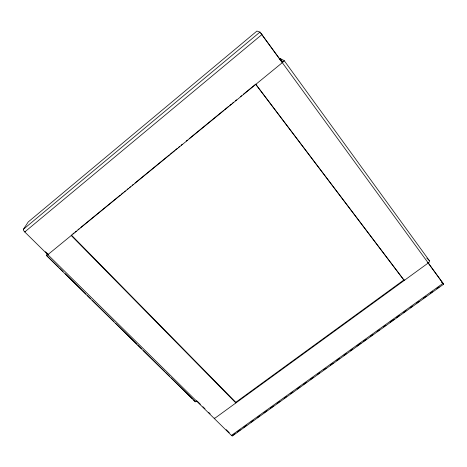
<?xml version="1.0" encoding="UTF-8"?>
<svg xmlns="http://www.w3.org/2000/svg" width="467" height="467" viewBox="0 0 467 467"><rect width="100%" height="100%" fill="white"/><g stroke="black" fill="none" stroke-linecap="round" stroke-linejoin="round"><path stroke-width="0.7" d="M232.513 435.874L443.65 284.187L260.131 32.188L256.943 31.056L28.236 221.942L23.432 229.262A2.639 0.981 46.5 0 0 24.757 231.959L231.439 435.407A2.212 0.706 56.7 0 0 232.595 435.372L234.965 433.674M47.365 254.521L47.832 254.404M58.387 267.019L46.443 255.28L47.36 253.429M260.814 33.221L282.22 62.444L283.037 61.626L279.937 59.782M23.432 229.262L259.979 32.083M24.757 231.959L261.999 34.488M279.307 59.449L280.34 58.603L284.146 60.576L429.36 260.662A2.399 1.214 -33.1 0 1 428.297 262.95L214.371 418.607L214.306 417.947M72.893 233.891L74.019 232.963M75.146 232.041L76.279 231.118M77.971 229.729L79.098 228.807M80.791 227.417L120.288 195.072M121.414 194.149L123.107 192.76M124.234 191.838L125.366 190.91M127.059 189.526L128.186 188.604M129.312 187.676L130.445 186.753M132.138 185.37L133.264 184.442M134.957 183.058L169.375 154.869M170.502 153.947L174.454 150.707M175.58 149.784L177.273 148.401M178.4 147.473L179.532 146.55M181.225 145.161L182.352 144.239M186.304 141.005L187.43 140.082M189.123 138.693L223.541 110.504M224.668 109.582L228.62 106.348M229.746 105.425L231.439 104.036M232.566 103.114L233.698 102.185M235.391 100.802L236.518 99.88M240.47 96.64L241.597 95.717M243.289 94.334L255.7 84.165M284.146 60.576A2.767 0.449 -38.7 0 1 282.436 62.566L47.838 254.678A2.569 0.391 -42.8 0 1 46.443 255.28M235.543 402.49L404.264 279.68M231.439 435.407L443.09 283.276M237.329 431.969L240.295 429.844M243.844 427.293L246.804 425.163M250.948 422.186L253.318 420.487M257.463 417.51L259.827 415.805M263.972 412.828L266.931 410.703M270.486 408.146L273.446 406.021M276.995 403.47L279.955 401.34M284.099 398.363L286.469 396.664M290.614 393.687L292.978 391.982M297.123 389.005L300.083 386.88M303.638 384.329L306.597 382.199M310.742 379.222L313.112 377.523M317.251 374.54L319.621 372.841M323.765 369.864L326.135 368.159M330.28 365.182L333.24 363.057M336.789 360.506L339.748 358.376M343.893 355.399L346.263 353.7M350.408 350.723L352.772 349.018M356.916 346.041L361.061 343.064M363.431 341.359L366.391 339.235M370.535 336.258L372.899 334.553M377.044 331.576L379.414 329.877M383.559 326.9L385.929 325.195M390.068 322.218L394.212 319.241M396.582 317.542L399.542 315.412M403.686 312.435L406.057 310.736M410.201 307.753L412.565 306.054M416.71 303.077L419.08 301.373M423.225 298.395L426.184 296.271M430.329 293.294L432.693 291.589M436.838 288.612L439.208 286.913M443.65 284.187L441.87 282.401M442.868 283.23L441.788 282.115M59.426 268.04L63.063 271.613M65.141 273.656L85.916 294.076M87.475 295.605L90.586 298.67M92.145 300.199L113.96 321.64M115.518 323.17L136.813 344.103M137.853 345.119L141.489 348.697M143.567 350.735L164.857 371.668M165.896 372.689L169.533 376.262M171.091 377.791L192.386 398.719M193.426 399.74L194.984 401.276A2.282 1.01 -47 0 0 196.782 401.293L196.741 400.651M46.385 255.467L195.06 401.562M45.503 251.701L48.066 254.223M197.261 401.159L200.361 404.212M202.941 406.751L205.007 408.788M208.621 412.349L210.173 413.873M226.186 429.646L229.285 432.699M426.826 258.111L429.36 260.662M428.297 262.95L427.86 262.507L442.92 283.236M255.817 84.364L404.224 280.463L255.653 84.206M280.34 58.603L281.198 59.776M25.031 231.533A1.319 0.49 46.5 0 1 24.798 231.282M71.41 235.099L71.223 235.526L235.882 402.957L235.777 402.315L71.41 235.099"/></g></svg>
